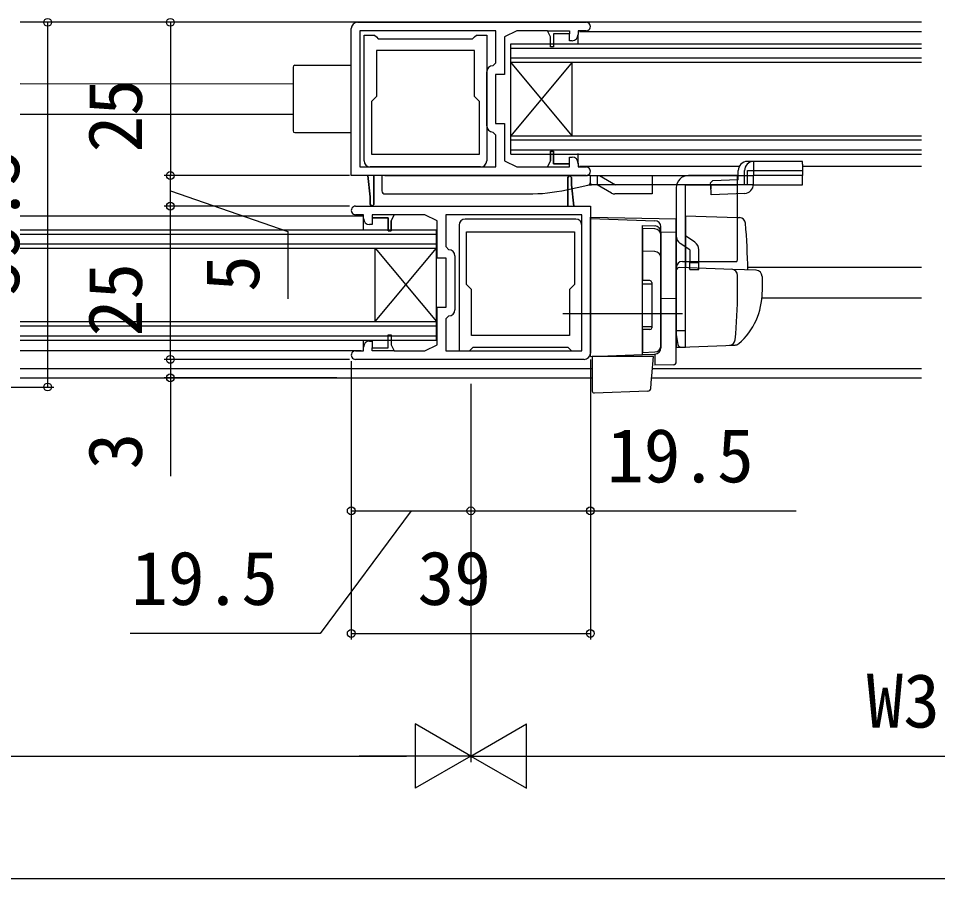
# Model space of a CAD drawing. Units: millimetres, scale not verified. Extents: x -525 to 525, y -782 to 777.
# Drawn here: x -158.8 to -8.9, y 217.3 to 357.6 of the extents above; entities that cross this region are included whole.
import ezdxf
from ezdxf.enums import TextEntityAlignment as Align

# ---------------------------------------------------------------- set-up
doc = ezdxf.new("R2010")
doc.units = ezdxf.units.MM
doc.header["$LTSCALE"] = 4
for name, color, linetype in [('0-2_YKK_11', 7, 'Continuous'), ('0-3_YKK_12', 2, 'Continuous'), ('0-4_YKK_13', 4, 'Continuous'), ('0-6_YKK_D', 6, 'Continuous')]:
    doc.layers.add(name, color=color, linetype=linetype)
doc.styles.add('ＭＳ ゴシック', font='')
doc.styles.get('ＭＳ ゴシック').set_extended_font_data('MS Gothic')

msp = doc.modelspace()

# ---------------------------------------------------------------- linework, layer by layer
at = {"layer": '0-2_YKK_11'}
for p, q in [((-103.5, 357), (-66.2, 357)), ((-82.4, 340.1), (-82.4, 348.9)), ((-83.4, 333.4), (-101.4, 333.4)), ((-67.9, 324.901), (-85.9, 324.901)), ((-87.6, 318.901), (-87.6, 310.101)), ((-66.5, 302.001), (-103.8, 302.001))]:
    msp.add_line(p, q, dxfattribs=at)
for points in [[(-66.2, 332), (-100.8, 332), (-100.8, 327.3), (-101.1, 327), (-101.4, 327.3), (-101.4, 328.5), (-101.8, 332), (-104.5, 332), (-104.5, 356)], [(-80.9, 355.6), (-103.1, 355.6), (-103.1, 333.4), (-80.9, 333.4), (-80.9, 338.6), (-81.4, 339.1)], [(-81.4, 349.9), (-80.9, 350.4), (-80.9, 355.6)], [(-68.5, 354), (-68.9, 354), (-68.9, 355.1), (-71.5, 355.1), (-71.5, 353), (-72, 353), (-72, 354.6), (-72.5, 355.6), (-77.5, 355.6), (-79.5, 354.6), (-79.5, 348.5), (-81, 348.5), (-81, 340.5), (-79.5, 340.5), (-79.5, 334.4), (-77.5, 333.4), (-72.5, 333.4), (-72, 334.4), (-72, 336), (-71.5, 336), (-71.5, 333.9), (-68.9, 333.9), (-68.9, 335), (-68.5, 335)], [(-66.2, 355.6), (-67.5, 355.6), (-67.5, 355)], [(-102.4, 334.4), (-102.4, 354.9), (-100.7, 354.9), (-100.4, 354.6), (-100.1, 354.3), (-84.7, 354.3), (-84.4, 354.6), (-84.1, 354.9), (-82.4, 354.9), (-82.4, 334.4)], [(-67.5, 334), (-67.5, 333.4), (-66.2, 333.4)], [(-103.8, 327.001), (-69.2, 327.001), (-69.2, 331.701), (-68.9, 332.001), (-68.6, 331.701), (-68.6, 330.501), (-68.2, 327.001), (-65.5, 327.001), (-65.5, 303.001)], [(-102.5, 325.001), (-102.5, 325.601), (-103.8, 325.601)], [(-101.5, 305.001), (-101.1, 305.001), (-101.1, 303.901), (-98.5, 303.901), (-98.5, 306.001), (-98, 306.001), (-98, 304.401), (-97.5, 303.401), (-92.5, 303.401), (-90.5, 304.401), (-90.5, 310.501), (-89, 310.501), (-89, 318.501), (-90.5, 318.501), (-90.5, 324.601), (-92.5, 325.601), (-97.5, 325.601), (-98, 324.601), (-98, 323.001), (-98.5, 323.001), (-98.5, 325.101), (-101.1, 325.101), (-101.1, 324.001), (-101.5, 324.001)], [(-89.1, 303.401), (-66.9, 303.401), (-66.9, 325.601), (-89.1, 325.601), (-89.1, 320.401), (-88.6, 319.901)], [(-86.9, 323.901), (-86.9, 303.401), (-85.2, 303.401), (-84.9, 303.701), (-84.6, 304.001), (-69.2, 304.001), (-68.9, 303.701), (-68.6, 303.401), (-66.9, 303.401), (-66.9, 323.901)], [(-88.6, 309.101), (-89.1, 308.601), (-89.1, 303.401)], [(-103.8, 303.401), (-102.5, 303.401), (-102.5, 304.001)]]:
    msp.add_lwpolyline(points, dxfattribs=at)
for points in [[(-72.5, 355.6), (-68.9, 355.6), (-68.9, 355.1), (-71.5, 355.1), (-71.5, 353), (-72, 353), (-72, 354.6)], [(-101.2, 335.5), (-83.6, 335.5), (-83.6, 344.1), (-84.4, 344.9), (-84.4, 352.4), (-100.4, 352.4), (-100.4, 344.9), (-101.2, 344.1)], [(-72.5, 333.4), (-68.9, 333.4), (-68.9, 333.9), (-71.5, 333.9), (-71.5, 336), (-72, 336), (-72, 334.4)], [(-100.8, 327.3), (-100.8, 332), (-101.8, 332), (-101.4, 328.5), (-101.4, 327.3), (-101.1, 327)], [(-69.2, 331.701), (-69.2, 327.001), (-68.2, 327.001), (-68.6, 330.501), (-68.6, 331.701), (-68.9, 332.001)], [(-97.5, 325.601), (-101.1, 325.601), (-101.1, 325.101), (-98.5, 325.101), (-98.5, 323.001), (-98, 323.001), (-98, 324.601)], [(-85.7, 322.801), (-68.1, 322.801), (-68.1, 314.201), (-68.9, 313.401), (-68.9, 305.901), (-84.9, 305.901), (-84.9, 313.401), (-85.7, 314.201)], [(-97.5, 303.401), (-101.1, 303.401), (-101.1, 303.901), (-98.5, 303.901), (-98.5, 306.001), (-98, 306.001), (-98, 304.401)]]:
    msp.add_lwpolyline(points, close=True, dxfattribs=at)
for centre, radius, start, end in [((-103.5, 356), 1, 90.00001, 179.99999), ((-66.2, 356.3), 0.7, 269.99999, 90.00001), ((-68.5, 355), 1, 270.00001, 359.99999), ((-81.4, 348.9), 1, 90.00001, 179.99999), ((-81.4, 340.1), 1, 180.00001, 269.99999), ((-101.4, 334.4), 1, 180.00001, 269.99999), ((-83.4, 334.4), 1, 270.00001, 359.99999), ((-68.5, 334), 1, 0.00001, 89.99999), ((-66.2, 332.7), 0.7, 269.99999, 90.00001), ((-103.8, 326.301), 0.7, 89.99999, 270.00001), ((-101.5, 325.001), 1, 180.00001, 269.99999), ((-85.9, 323.901), 1, 90.00001, 179.99999), ((-67.9, 323.901), 1, 0.00001, 89.99999), ((-88.6, 318.901), 1, 0.00001, 89.99999), ((-88.6, 310.101), 1, 270.00001, 359.99999), ((-101.5, 304.001), 1, 90.00001, 179.99999), ((-103.8, 302.701), 0.7, 89.99999, 270.00001), ((-66.5, 303.001), 1, 270.00001, 359.99999)]:
    msp.add_arc(centre, radius, start, end, dxfattribs=at)
at = {"layer": '0-3_YKK_12'}
for p, q in [((-11.5, 357), (-158.5, 357)), ((-67.3, 355.5), (-11.5, 355.5)), ((-67.5, 353.484), (-67.5, 354.973)), ((-78.5, 353.5), (-11.5, 353.5)), ((-78.5, 335.5), (-78.5, 353.5)), ((-78.5, 352.8), (-11.5, 352.8)), ((-78.5, 351.2), (-11.5, 351.2)), ((-78.5, 350.5), (-11.5, 350.5)), ((-68.5, 338.5), (-78.5, 350.5)), ((-68.5, 350.5), (-78.5, 338.5)), ((-68.5, 338.5), (-68.5, 350.5)), ((-158.5, 347.004), (-114, 346.976)), ((-158.5, 342.018), (-114, 341.99)), ((-78.5, 338.5), (-11.5, 338.5)), ((-78.5, 337.8), (-11.5, 337.8)), ((-78.5, 336.2), (-11.5, 336.2)), ((-78.5, 335.5), (-11.5, 335.5)), ((-67.5, 333.9), (-67.5, 335.575)), ((-41.233, 333.487), (-67.265, 333.476)), ((-11.5, 333.499), (-30.9, 333.491)), ((-158.5, 325.409), (-102.606, 325.409)), ((-102.5, 323.16), (-102.5, 325.009)), ((-158.5, 323.16), (-90.579, 323.16)), ((-158.5, 322.46), (-90.579, 322.46)), ((-90.579, 305.16), (-90.579, 323.16)), ((-158.5, 320.86), (-90.579, 320.86)), ((-158.5, 320.16), (-90.579, 320.16)), ((-100.579, 308.16), (-100.579, 320.16)), ((-100.579, 308.16), (-90.579, 320.16)), ((-100.579, 320.16), (-90.579, 308.16)), ((-11.5, 317), (-39.827, 317)), ((-11.5, 312), (-37.536, 312)), ((-158.5, 308.16), (-90.579, 308.16)), ((-158.5, 307.46), (-90.579, 307.46)), ((-158.5, 305.86), (-90.579, 305.86)), ((-158.5, 305.16), (-90.579, 305.16)), ((-102.498, 304.057), (-102.492, 305.16)), ((-102.886, 303.414), (-158.5, 303.41)), ((-158.5, 300.5), (-65.2, 300.5)), ((-55.375, 300.5), (-11.5, 300.5)), ((-158.5, 299), (-65.2, 299)), ((-55.506, 299), (-11.5, 299))]:
    msp.add_line(p, q, dxfattribs=at)
at = {"layer": '0-4_YKK_13'}
for p, q in [((-114, 349.7), (-114, 339.3)), ((-113.7, 350), (-104.5, 350)), ((-113.7, 339), (-104.5, 339)), ((-38.9, 334.3), (-39.899, 334.3)), ((-30.9, 333.861), (-30.9, 334.3)), ((-38.9, 333.861), (-38.9, 332)), ((-30.9, 333.861), (-30.9, 332)), ((-99.501, 332), (-99.501, 329.5)), ((-99.001, 332), (-99.501, 332)), ((-99.001, 332), (-66.001, 332)), ((-65.501, 332), (-38.9, 332)), ((-64.4, 332), (-64.4, 330.5)), ((-63.998, 332), (-61.398, 330.5)), ((-55.4, 332), (-55.4, 330.5)), ((-41.5, 332), (-49.5, 332)), ((-41.5, 318.5), (-41.5, 332)), ((-41.4, 331.3), (-41.4, 332)), ((-41.399, 332), (-41.399, 332.8)), ((-40.366, 332), (-40.366, 332.8)), ((-40.366, 330.59), (-40.366, 332)), ((-39.899, 332.8), (-38.9, 332.8)), ((-39.899, 330.5), (-39.899, 332.8)), ((-38.9, 332.8), (-30.9, 332.8)), ((-38.9, 330.589), (-38.9, 332)), ((-69.393, 329.666), (-65.896, 330.415)), ((-65.655, 330.5), (-65.707, 330.5)), ((-65.55, 330.65), (-65.655, 330.5)), ((-65.655, 330.5), (-65.345, 330.5)), ((-65.45, 330.65), (-65.55, 330.65)), ((-65.345, 330.5), (-65.45, 330.65)), ((-38.9, 330.5), (-65.345, 330.5)), ((-62.032, 329.134), (-64.4, 330.5)), ((-55.4, 330.5), (-55.4, 329)), ((-51.5, 330), (-51.5, 322.173)), ((-50, 330.5), (-41.5, 330.5)), ((-50, 318), (-50, 330.5)), ((-45.6, 331.109), (-45.891, 330.8)), ((-45.881, 330.5), (-45.891, 330.8)), ((-45.831, 328.86), (-45.881, 330.5)), ((-41.4, 331.3), (-45.6, 331.109)), ((-99.001, 329), (-75.679, 329)), ((-55.4, 329), (-61.532, 329)), ((-40.354, 329.09), (-45.831, 328.86)), ((-50, 325.448), (-50, 318)), ((-50, 325.448), (-41.5, 325.151)), ((-65.5, 302.5), (-65.5, 325.2)), ((-65.5, 325.2), (-51.5, 324.956)), ((-65.5, 325), (-54.965, 324.632)), ((-57, 323.833), (-54.965, 323.77)), ((-57, 320.177), (-57, 323.833)), ((-51.5, 324.499), (-51.5, 324.511)), ((-51.5, 324.299), (-51.5, 324.499)), ((-41.5, 325.151), (-41.173, 325.139)), ((-57, 323.374), (-57, 314.856)), ((-54.965, 323.303), (-57, 323.374)), ((-54, 322.767), (-54, 323.633)), ((-54, 322.767), (-54, 303.867)), ((-51.5, 322.727), (-54, 322.761)), ((-54, 304.226), (-54, 322.304)), ((-51.5, 322.173), (-51.5, 304)), ((-49.3, 319.88), (-50.845, 320.934)), ((-48.455, 321.12), (-50, 322.173)), ((-57, 319.212), (-57, 320.177)), ((-54.965, 319.603), (-57, 319.674)), ((-49.3, 319.88), (-49.3, 318)), ((-50.5, 318), (-41.634, 318)), ((-50, 318), (-50, 316.948)), ((-49.3, 316.673), (-49.3, 318)), ((-51.5, 316.482), (-51.5, 306)), ((-42.252, 316.677), (-50.982, 316.982)), ((-47.8, 317.75), (-49.3, 317.75)), ((-38.465, 316.545), (-42.252, 316.677)), ((-55.8, 314.856), (-57, 314.856)), ((-41.5, 313), (-41.5, 315.703)), ((-37.5, 315.545), (-37.5, 313)), ((-57, 314.356), (-55.5, 314.356)), ((-55.5, 314.556), (-55.5, 307.156)), ((-54, 312), (-51.5, 311.956)), ((-51.5, 312.7), (-51.5, 313.3)), ((-51.5, 311.7), (-51.5, 312.3)), ((-70, 309.5), (-50.5, 309.5)), ((-51.5, 308.7), (-51.5, 309.3)), ((-57, 307.356), (-55.5, 307.356)), ((-51.5, 307.7), (-51.5, 308.3)), ((-51.5, 307.7), (-51.5, 308.3)), ((-51.5, 307.7), (-51.5, 308.3)), ((-51.5, 307.7), (-51.5, 306)), ((-51.5, 307.7), (-51.5, 306)), ((-57, 306.856), (-57, 303.156)), ((-55.8, 306.856), (-57, 306.856)), ((-51.5, 306.7), (-50, 306.7)), ((-51.5, 306), (-51.462, 305.745)), ((-51.462, 305.745), (-51.268, 304.452)), ((-50.756, 304.026), (-41.927, 304.334)), ((-42.759, 304.305), (-41.91, 304.335)), ((-57, 303.156), (-54.965, 303.227)), ((-57, 302.797), (-54.965, 302.868)), ((-54.965, 302.868), (-54.965, 301.083)), ((-51.991, 301.135), (-54.965, 301.083)), ((-65.2, 299.158), (-65.2, 298.521)), ((-65.2, 299), (-65.2, 296.811)), ((-55.657, 297.273), (-55.516, 298.89)), ((-55.516, 298.89), (-55.476, 299.346)), ((-56.138, 296.816), (-64.889, 296.511))]:
    msp.add_line(p, q, dxfattribs=at)
for points in [[(-30.9, 334.3), (-38.9, 334.3), (-38.9, 333.861)], [(-65.501, 330.904), (-65.501, 332), (-66.001, 332)], [(-38.9, 330.5), (-30.9, 330.5), (-30.9, 332), (-38.9, 332)], [(-51.5, 311.956), (-51.5, 322.727), (-51.5, 324.956)], [(-49.3, 316.673), (-47.8, 316.673), (-47.8, 318), (-47.8, 319.88)], [(-65.5, 302.5), (-57, 302.797), (-57, 303.796), (-57, 319.212)], [(-51.5, 304), (-50, 304), (-50, 318)], [(-51.5, 301.635), (-51.5, 308.647), (-51.5, 311.5), (-51.5, 311.956)], [(-55.23, 302.5), (-65.2, 302.5), (-65.2, 299)], [(-55.476, 299.346), (-55.2, 302.5), (-55.23, 302.5)]]:
    msp.add_lwpolyline(points, dxfattribs=at)
for centre, radius, start, end in [((-113.7, 349.7), 0.3, 90, 180), ((-113.7, 339.3), 0.3, 180, 270), ((-39.899, 332.8), 1.5, 90, 180), ((-38.883, 332.817), 1.483, 90.65815, 180.64336), ((-49.5, 330), 2, 90, 180), ((-66.001, 330.904), 0.5, 282.09476, 0), ((-40.4, 330.589), 1.5, 271.76239, 0), ((-99.001, 329.5), 0.5, 180, 270), ((-75.679, 359), 30, 270, 282.09476), ((-61.532, 330), 1, 240.02, 270), ((-55, 323.633), 1, 0, 88), ((-41.208, 324.14), 1, 4.8508, 88), ((-154.8, 314.5), 115, 1.04239, 4.8508), ((-54.999, 322.771), 1, 359.81439, 88.02469), ((-55, 322.304), 1, 0, 88), ((-50, 322.173), 1.5, 180, 235.71312), ((-49.3, 319.88), 1.5, 0, 55.71312), ((-55, 318.604), 1, 0, 88), ((-50.5, 317), 1, 90, 180), ((-42.5, 318.5), 1, 330, 0), ((-51, 316.482), 0.5, 88, 180), ((-42.5, 315.703), 1, 0, 88), ((-38.5, 315.545), 1, 0, 88), ((-55.8, 314.556), 0.3, 0, 90), ((-122.5, 313.012), 81, 354.46939, 359.99144), ((-48.499, 312.9), 11, 310.82814, 0.5186), ((-55.8, 307.156), 0.3, 270, 0), ((-50.773, 304.526), 0.5, 188.53077, 272), ((-42.872, 305.302), 1, 272, 354.46939), ((-41.961, 305.334), 1, 272, 310.82814), ((-55, 304.226), 1, 272, 0), ((-55, 303.867), 1, 272, 0), ((-52, 301.635), 0.5, 271, 0), ((-52, 301.635), 0.5, 343.42965, 0), ((-56.155, 297.316), 0.5, 271.97301, 355), ((-64.9, 296.811), 0.3, 180, 272)]:
    msp.add_arc(centre, radius, start, end, dxfattribs=at)
msp.add_ellipse((-41.9, 331.3), major_axis=(0, 9.5), ratio=0.421053, start_param=1.6551067, end_param=1.7293546, dxfattribs=at)
at = {"layer": '0-6_YKK_D'}
for p, q in [((-154, 297.5), (-154, 357)), ((-104.5, 357), (-135, 357)), ((-134, 357), (-134, 332)), ((-104.8, 332), (-135, 332)), ((-104.8, 332), (-135, 332)), ((-134, 327.001), (-134, 332)), ((-104.8, 327.001), (-135, 327.001)), ((-104.8, 327.001), (-135, 327.001)), ((-134, 302.001), (-134, 327.001)), ((-134, 302.001), (-134, 304.551)), ((-104.8, 302.001), (-135, 302.001)), ((-104.8, 302.001), (-135, 302.001)), ((-134, 302.001), (-134, 299)), ((-104.5, 301.701), (-104.5, 256.3)), ((-104.5, 301.689), (-104.5, 276.3)), ((-65.5, 302.001), (-65.5, 276.3)), ((-65.5, 302.001), (-65.5, 256.3)), ((-106.874, 299), (-135, 299)), ((-134, 299), (-134, 282.945)), ((-196.787, 297.5), (-153, 297.5)), ((-85, 298), (-85, 236.3)), ((-85, 298), (-85, 236.3)), ((-85, 298), (-85, 276.3)), ((-85, 298), (-85, 276.3)), ((-104.5, 277.3), (-85, 277.3)), ((-104.5, 257.3), (-65.5, 257.3)), ((-85, 237.3), (-94.093, 242.55)), ((-94.093, 242.55), (-94.093, 232.05)), ((-85, 237.3), (-75.907, 242.55)), ((-75.907, 232.05), (-75.907, 242.55)), ((-224.5, 237.3), (-95.5, 237.3)), ((-85, 237.3), (-103.187, 237.3)), ((-85, 237.3), (-94.093, 232.05)), ((-85, 237.3), (-75.907, 232.05)), ((-85, 237.3), (-66.813, 237.3)), ((-74.5, 237.3), (54.5, 237.3)), ((-374.5, 217.3), (54.5, 217.3))]:
    msp.add_line(p, q, dxfattribs=at)
for points in [[(-134, 329.501), (-114.866, 322.86), (-114.866, 311.906)], [(-94.75, 277.3), (-109.552, 257.3), (-140.552, 257.3)], [(-85, 277.3), (-65.5, 277.3), (-31.95, 277.3)]]:
    msp.add_lwpolyline(points, dxfattribs=at)
for centre in [(-154, 357), (-134, 357), (-134, 332), (-134, 332), (-134, 327.001), (-134, 327.001), (-134, 302.001), (-134, 302.001), (-134, 299), (-154, 297.5), (-104.5, 277.3), (-85, 277.3), (-85, 277.3), (-65.5, 277.3), (-104.5, 257.3), (-65.5, 257.3)]:
    msp.add_circle(centre, 0.637, dxfattribs=at)

# ---------------------------------------------------------------- texts
at = {"layer": '0-6_YKK_D', "style": 'ＭＳ ゴシック'}
for s, p in [('25', (-136, 335.773)), ('59.5', (-156, 312.386)), ('5', (-116.866, 313.019)), ('25', (-136, 305.774)), ('3', (-136, 284.059))]:
    msp.add_text(s, height=8.798, rotation=90, dxfattribs=at).set_placement(p, align=Align.BOTTOM_LEFT)
for s, p in [('19.5', (-62.791, 279.3)), ('19.5', (-140.393, 259.3)), ('39', (-93.693, 259.3)), ('W3', (-20.466, 239.3))]:
    msp.add_text(s, height=8.798, dxfattribs=at).set_placement(p, align=Align.BOTTOM_LEFT)

doc.saveas('drawing.dxf')
